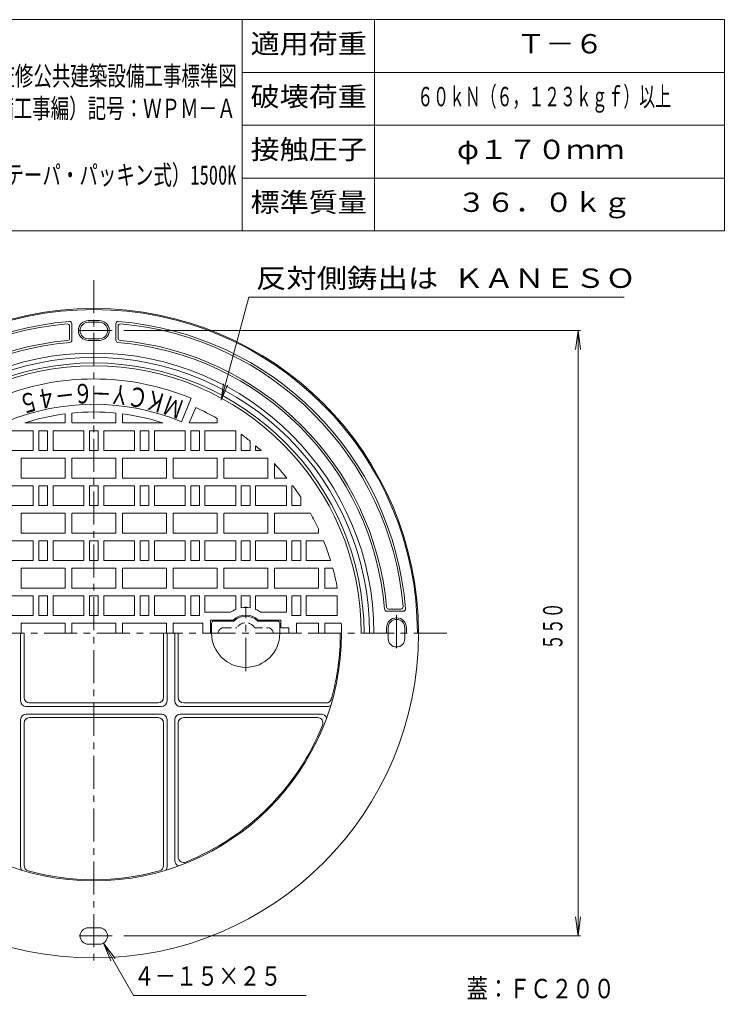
# Model space of a CAD drawing. Units: millimetres, scale not verified. Extents: x -589 to 461, y -797 to 845.
# Drawn here: x -179 to 461, y -45 to 845 of the extents above; entities that cross this region are included whole.
import ezdxf
from ezdxf.enums import TextEntityAlignment as Align

# ---------------------------------------------------------------- set-up
doc = ezdxf.new("R2010")
doc.units = ezdxf.units.MM
doc.header["$LTSCALE"] = 6
doc.linetypes.add('CHAIN1', pattern=[8, 5, -1, 1, -1])
doc.linetypes.add('DASHED1', pattern=[1.8, 1.2, -0.6])
for name, color, linetype, lineweight in [('0-1_躯体', 2, 'Continuous', 18), ('0-2_仕上', 3, 'Continuous', 18), ('0-3_建具', 4, 'Continuous', 18), ('0-4_その他', 7, 'Continuous', 18), ('0-5_寸法', 7, 'Continuous', 18), ('F-0_F-0ﾚｲﾔ', 7, 'Continuous', 18)]:
    doc.layers.add(name, color=color, linetype=linetype, lineweight=lineweight)
doc.layers.add('F-4_F-4ﾚｲﾔ', color=2, linetype='Continuous')
doc.layers.add('F-5_F-5ﾚｲﾔ', color=6, linetype='Continuous')
doc.styles.add('ＭＳ ゴシック', font='')
doc.styles.get('ＭＳ ゴシック').set_extended_font_data('MS Gothic')

msp = doc.modelspace()

# ---------------------------------------------------------------- linework, layer by layer
at = {"layer": '0-1_躯体'}
for p, q in [((-106.892, 571.189), (-116.892, 571.189)), ((-106.892, 569.689), (-116.892, 569.689)), ((-133.892, 566.159), (-133.892, 555.117)), ((-131.892, 568.33), (-131.892, 553.281)), ((-91.892, 568.33), (-91.892, 553.281)), ((-89.892, 566.159), (-89.892, 555.117)), ((-106.892, 554.689), (-116.892, 554.689)), ((-106.892, 553.189), (-116.892, 553.189)), ((169.249, 307.189), (154.2, 307.189)), ((167.078, 309.189), (156.035, 309.189)), ((154.108, 292.189), (154.108, 287.189)), ((155.608, 292.189), (155.608, 282.189)), ((170.608, 292.189), (170.608, 282.189)), ((172.108, 292.189), (172.108, 287.189)), ((-106.892, 19.689), (-116.892, 19.689)), ((-106.892, 4.689), (-116.892, 4.689))]:
    msp.add_line(p, q, dxfattribs=at)
for centre, radius, start, end in [((-111.892, 287.189), 295, 180, 179.99985), ((-111.892, 287.189), 294, 0, 180), ((-111.892, 287.189), 284, 94.47443, 175.52556), ((-133.892, 568.33), 2, 0, 94.47426), ((-116.892, 562.189), 9, 90, 270), ((-116.892, 562.189), 7.5, 90, 270), ((-106.892, 562.189), 9, 270, 90), ((-106.892, 562.189), 7.5, 270, 90), ((-89.892, 568.33), 2, 85.52574, 180), ((-111.892, 287.189), 284, 4.47444, 85.52557), ((-111.892, 287.189), 282, 94.91711, 175.08289), ((-135.892, 566.159), 2, 0, 94.91718), ((-87.892, 566.159), 2, 85.08282, 180), ((-111.892, 287.189), 282, 4.91711, 85.08289), ((-111.892, 287.189), 267, 95.11873, 174.88127), ((-135.892, 555.117), 2, 275.1181, 0), ((-133.892, 553.281), 2, 274.72633, 0), ((-89.892, 553.281), 2, 180, 265.27367), ((-87.892, 555.117), 2, 180, 264.8819), ((-111.892, 287.189), 267, 5.11873, 84.88127), ((-111.892, 287.189), 265, 94.72636, 175.27365), ((-111.892, 287.189), 265, 4.72635, 85.27364), ((-111.892, 287.189), 254.5, 0, 180), ((-111.892, 287.189), 250.5, 0, 180), ((-111.892, 287.189), 245.5, 0, 180), ((154.2, 309.189), 2, 184.72639, 270), ((156.035, 311.189), 2, 185.11823, 270), ((167.078, 311.189), 2, 270, 4.91711), ((169.249, 309.189), 2, 270, 4.47437), ((163.108, 292.189), 9, 0, 180), ((163.108, 292.189), 7.5, 0, 180), ((-111.892, 287.189), 225, 180, 0), ((163.108, 282.189), 7.5, 180, 0), ((-116.892, 12.189), 7.5, 90, 270), ((-106.892, 12.189), 7.5, 270, 90)]:
    msp.add_arc(centre, radius, start, end, dxfattribs=at)
at = {"layer": '0-2_仕上', "linetype": 'CHAIN1'}
for p, q in [((-111.892, 607.927), (-111.892, -16.271)), ((-95.122, 562.189), (-128.662, 562.189)), ((26.108, 252.881), (26.108, 311.409)), ((163.108, 303.666), (163.108, 270.712)), ((208.845, 287.189), (-432.629, 287.189)), ((-95.122, 12.189), (-128.662, 12.189))]:
    msp.add_line(p, q, dxfattribs=at)
at = {"layer": '0-2_仕上'}
for p, q in [((-32.294, 479.356), (-23.492, 500.606)), ((-25.2, 478.189), (-19.363, 492.283)), ((-137.892, 486.5), (-137.892, 478.189)), ((-131.892, 487.192), (-131.892, 478.189)), ((-91.892, 487.192), (-91.892, 478.189)), ((-85.892, 486.5), (-85.892, 478.189)), ((0.108, 482.333), (0.108, 478.189)), ((-174.501, 478.189), (-137.892, 478.189)), ((-131.892, 478.189), (-91.892, 478.189)), ((-49.282, 478.189), (-85.892, 478.189)), ((0.108, 478.189), (-25.2, 478.189)), ((-194.892, 471.189), (-166.892, 471.189)), ((-166.892, 453.189), (-166.892, 471.189)), ((-161.892, 453.189), (-161.892, 471.189)), ((-161.892, 471.189), (-153.892, 471.189)), ((-153.892, 453.189), (-153.892, 471.189)), ((-148.892, 453.189), (-148.892, 471.189)), ((-148.892, 471.189), (-120.892, 471.189)), ((-120.892, 453.189), (-120.892, 471.189)), ((-115.892, 453.189), (-115.892, 471.189)), ((-115.892, 471.189), (-107.892, 471.189)), ((-107.892, 453.189), (-107.892, 471.189)), ((-102.892, 453.189), (-102.892, 471.189)), ((-74.892, 471.189), (-102.892, 471.189)), ((-74.892, 453.189), (-74.892, 471.189)), ((-69.892, 453.189), (-69.892, 471.189)), ((-61.892, 471.189), (-69.892, 471.189)), ((-61.892, 453.189), (-61.892, 471.189)), ((-56.892, 453.189), (-56.892, 471.189)), ((-28.892, 471.189), (-56.892, 471.189)), ((-28.892, 453.189), (-28.892, 471.189)), ((-23.892, 453.189), (-23.892, 471.189)), ((-15.892, 471.189), (-23.892, 471.189)), ((-15.892, 453.189), (-15.892, 471.189)), ((-10.892, 453.189), (-10.892, 471.189)), ((17.108, 471.189), (-10.892, 471.189)), ((17.108, 453.189), (17.108, 471.189)), ((22.108, 453.189), (22.108, 467.935)), ((30.108, 453.189), (30.108, 461.72)), ((35.108, 453.189), (35.108, 457.53)), ((-194.892, 453.189), (-166.892, 453.189)), ((-177.892, 446.189), (-177.892, 428.189)), ((-177.892, 446.189), (-137.892, 446.189)), ((-161.892, 453.189), (-153.892, 453.189)), ((-148.892, 453.189), (-120.892, 453.189)), ((-137.892, 446.189), (-137.892, 428.189)), ((-131.892, 446.189), (-131.892, 428.189)), ((-131.892, 446.189), (-91.892, 446.189)), ((-115.892, 453.19), (-107.892, 453.19)), ((-74.892, 453.189), (-102.892, 453.189)), ((-91.892, 446.189), (-91.892, 428.189)), ((-85.892, 446.189), (-85.892, 428.189)), ((-45.892, 446.189), (-85.892, 446.189)), ((-61.892, 453.189), (-69.892, 453.189)), ((-28.892, 453.189), (-56.892, 453.189)), ((-45.892, 446.189), (-45.892, 428.189)), ((-39.892, 446.189), (-39.892, 428.189)), ((0.108, 446.189), (-39.892, 446.189)), ((-15.892, 453.189), (-23.892, 453.189)), ((17.108, 453.189), (-10.892, 453.189)), ((0.108, 446.189), (0.108, 428.189)), ((6.108, 446.189), (6.108, 428.189)), ((46.108, 446.189), (6.108, 446.189)), ((30.108, 453.189), (22.108, 453.189)), ((35.108, 453.189), (39.993, 453.189)), ((46.108, 446.189), (46.108, 428.189)), ((52.108, 441.232), (52.108, 428.189)), ((-177.892, 428.189), (-137.892, 428.189)), ((-131.892, 428.189), (-91.892, 428.189)), ((-45.892, 428.189), (-85.892, 428.189)), ((0.108, 428.189), (-39.892, 428.189)), ((46.108, 428.189), (6.108, 428.189)), ((63.448, 428.189), (52.108, 428.189)), ((-166.892, 403.189), (-166.892, 421.189)), ((-161.892, 403.189), (-161.892, 421.189)), ((-161.892, 421.189), (-153.892, 421.189)), ((-153.892, 403.189), (-153.892, 421.189)), ((-148.892, 403.189), (-148.892, 421.189)), ((-148.892, 421.189), (-120.892, 421.189)), ((-120.892, 403.189), (-120.892, 421.189)), ((-115.892, 403.189), (-115.892, 421.189)), ((-115.892, 421.189), (-107.892, 421.189)), ((-107.892, 403.189), (-107.892, 421.189)), ((-102.892, 403.189), (-102.892, 421.189)), ((-74.892, 421.189), (-102.892, 421.189)), ((-74.892, 403.189), (-74.892, 421.189)), ((-69.892, 403.189), (-69.892, 421.189)), ((-61.892, 421.189), (-69.892, 421.189)), ((-61.892, 403.189), (-61.892, 421.189)), ((-56.892, 403.189), (-56.892, 421.189)), ((-23.892, 403.189), (-23.892, 421.189)), ((-15.892, 421.189), (-23.892, 421.189)), ((-15.892, 403.189), (-15.892, 421.189)), ((-10.892, 403.189), (-10.892, 421.189)), ((17.108, 421.189), (-10.892, 421.189)), ((17.108, 403.189), (17.108, 421.189)), ((30.108, 421.189), (22.108, 421.189)), ((30.108, 403.189), (30.108, 421.189)), ((35.108, 403.189), (35.108, 421.189)), ((63.108, 421.189), (35.108, 421.189)), ((63.108, 403.189), (63.108, 421.189)), ((68.108, 403.189), (68.108, 421.189)), ((68.854, 421.189), (68.108, 421.189)), ((76.108, 403.189), (76.108, 410.806)), ((-194.892, 403.189), (-166.892, 403.189)), ((-161.892, 403.189), (-153.892, 403.189)), ((-148.892, 403.189), (-120.892, 403.189)), ((-115.892, 403.189), (-107.892, 403.189)), ((-74.892, 403.189), (-102.892, 403.189)), ((-61.892, 403.189), (-69.892, 403.189)), ((-28.892, 403.189), (-56.892, 403.189)), ((-15.892, 403.189), (-23.892, 403.189)), ((17.108, 403.189), (-10.892, 403.189)), ((63.108, 403.189), (35.108, 403.189)), ((76.108, 403.189), (68.108, 403.189)), ((-177.892, 396.189), (-137.892, 396.189)), ((-137.892, 396.189), (-137.892, 378.189)), ((-131.892, 396.189), (-131.892, 378.189)), ((-131.892, 396.189), (-91.892, 396.189)), ((-91.892, 396.189), (-91.892, 378.189)), ((-45.892, 396.189), (-85.892, 396.189)), ((-85.892, 396.189), (-85.892, 378.189)), ((-45.892, 396.189), (-45.892, 378.189)), ((-39.892, 396.189), (-39.892, 378.189)), ((0.108, 396.189), (-39.892, 396.189)), ((0.108, 396.189), (0.108, 378.189)), ((6.108, 396.189), (6.108, 378.189)), ((46.108, 396.189), (6.108, 396.189)), ((46.108, 396.189), (46.108, 378.189)), ((52.108, 396.189), (52.108, 378.189)), ((84.943, 396.189), (52.108, 396.189)), ((-131.892, 378.189), (-91.892, 378.189)), ((-45.892, 378.189), (-85.892, 378.189)), ((0.108, 378.189), (-39.892, 378.189)), ((46.108, 378.189), (6.108, 378.189)), ((92.108, 378.189), (52.108, 378.189)), ((92.108, 382.105), (92.108, 378.189)), ((-194.892, 371.19), (-166.892, 371.19)), ((-166.892, 353.189), (-166.892, 371.19)), ((-161.892, 353.189), (-161.892, 371.19)), ((-161.892, 371.19), (-153.892, 371.19)), ((-153.892, 353.189), (-153.892, 371.19)), ((-148.892, 353.189), (-148.892, 371.19)), ((-148.892, 371.19), (-120.892, 371.19)), ((-120.892, 353.189), (-120.892, 371.19)), ((-115.892, 353.189), (-115.892, 371.19)), ((-115.892, 371.189), (-107.892, 371.189)), ((-107.892, 353.189), (-107.892, 371.19)), ((-74.892, 371.19), (-102.892, 371.19)), ((-74.892, 353.189), (-74.892, 371.19)), ((-69.892, 353.189), (-69.892, 371.19)), ((-61.892, 371.19), (-69.892, 371.19)), ((-61.892, 353.189), (-61.892, 371.19)), ((-56.892, 353.189), (-56.892, 371.19)), ((-28.892, 371.19), (-56.892, 371.19)), ((-28.892, 353.189), (-28.892, 371.19)), ((-23.892, 353.189), (-23.892, 371.19)), ((-15.892, 371.19), (-23.892, 371.19)), ((-15.892, 353.189), (-15.892, 371.19)), ((-10.892, 353.189), (-10.892, 371.19)), ((17.108, 371.19), (-10.892, 371.19)), ((17.108, 353.189), (17.108, 371.19)), ((30.108, 371.19), (22.108, 371.19)), ((30.108, 353.189), (30.108, 371.19)), ((35.108, 353.189), (35.108, 371.19)), ((63.108, 371.19), (35.108, 371.19)), ((63.108, 353.189), (63.108, 371.19)), ((76.108, 371.19), (68.108, 371.19)), ((76.108, 353.189), (76.108, 371.19)), ((81.108, 353.189), (81.108, 371.19)), ((96.84, 371.19), (81.108, 371.19)), ((-194.892, 353.189), (-166.892, 353.189)), ((-161.892, 353.189), (-153.892, 353.189)), ((-148.892, 353.189), (-120.892, 353.189)), ((-115.892, 353.189), (-107.892, 353.189)), ((-61.892, 353.189), (-69.892, 353.189)), ((-28.892, 353.189), (-56.892, 353.189)), ((-15.892, 353.189), (-23.892, 353.189)), ((17.108, 353.189), (-10.892, 353.189)), ((63.108, 353.189), (35.108, 353.189)), ((103.21, 353.189), (81.108, 353.189)), ((-177.892, 346.189), (-137.892, 346.189)), ((-137.892, 346.189), (-137.892, 328.189)), ((-131.892, 346.189), (-131.892, 328.189)), ((-131.892, 346.189), (-91.892, 346.189)), ((-91.892, 346.189), (-91.892, 328.189)), ((-85.892, 346.189), (-85.892, 328.189)), ((-45.892, 346.189), (-85.892, 346.189)), ((-39.892, 346.189), (-39.892, 328.189)), ((0.108, 346.189), (-39.892, 346.189)), ((0.108, 346.189), (0.108, 328.189)), ((6.108, 346.189), (6.108, 328.189)), ((46.108, 346.189), (6.108, 346.189)), ((46.108, 346.189), (46.108, 328.189)), ((52.108, 346.189), (52.108, 328.189)), ((92.108, 346.189), (52.108, 346.189)), ((92.108, 346.189), (92.108, 328.189)), ((98.108, 346.189), (98.108, 328.189)), ((105.235, 346.189), (98.108, 346.189)), ((-194.892, 321.189), (-166.892, 321.189)), ((-161.892, 303.189), (-161.892, 321.189)), ((-148.892, 303.189), (-148.892, 321.189)), ((-148.892, 321.189), (-120.892, 321.189)), ((-131.892, 328.189), (-91.892, 328.189)), ((-115.892, 303.189), (-115.892, 321.189)), ((-102.892, 303.189), (-102.892, 321.189)), ((-102.892, 321.189), (-74.892, 321.189)), ((-69.892, 303.189), (-69.892, 321.189)), ((-28.892, 321.189), (-56.892, 321.189)), ((0.108, 328.189), (-39.892, 328.189)), ((-28.892, 303.189), (-28.892, 321.189)), ((-23.892, 303.189), (-23.892, 321.189)), ((-23.892, 321.189), (-15.892, 321.189)), ((-15.892, 303.189), (-15.892, 321.189)), ((-10.892, 321.189), (17.108, 321.189)), ((-10.892, 306.189), (-10.892, 321.189)), ((46.108, 328.189), (6.108, 328.189)), ((17.108, 308.898), (17.108, 321.189)), ((22.108, 321.189), (30.108, 321.189)), ((22.108, 310.346), (22.108, 321.189)), ((30.108, 310.346), (30.108, 321.189)), ((35.108, 321.189), (63.108, 321.189)), ((35.108, 308.897), (35.108, 321.189)), ((92.108, 328.189), (52.108, 328.189)), ((63.108, 306.189), (63.108, 321.189)), ((76.108, 303.189), (76.108, 321.189)), ((81.108, 303.189), (81.108, 321.189)), ((109.108, 321.189), (81.108, 321.189)), ((109.341, 328.189), (98.108, 328.189)), ((109.108, 303.189), (109.108, 321.189)), ((-153.892, 303.189), (-161.892, 303.189)), ((-107.892, 303.189), (-115.892, 303.189)), ((-61.892, 303.189), (-69.892, 303.189)), ((-23.892, 303.189), (-15.892, 303.189)), ((12.279, 306.189), (-10.892, 306.189)), ((39.937, 306.189), (63.108, 306.189)), ((68.108, 303.189), (76.108, 303.189)), ((109.108, 303.189), (81.108, 303.189)), ((-177.892, 296.189), (-177.892, 287.189)), ((-137.892, 296.189), (-177.892, 296.189)), ((-137.892, 296.189), (-137.892, 287.189)), ((-131.892, 296.189), (-131.892, 287.189)), ((-91.892, 296.189), (-131.892, 296.189)), ((-91.892, 296.189), (-91.892, 287.189)), ((-85.892, 296.189), (-85.892, 287.189)), ((-45.892, 296.189), (-85.892, 296.189)), ((-45.892, 296.189), (-45.892, 287.189)), ((-39.892, 296.189), (-39.892, 287.189)), ((-39.892, 296.189), (-12.892, 296.189)), ((-12.892, 287.189), (-12.892, 296.189)), ((14.783, 299.189), (-5.892, 299.189)), ((-5.892, 287.189), (-5.892, 299.189)), ((37.433, 299.189), (58.108, 299.189)), ((58.108, 292.189), (58.108, 299.189)), ((72.156, 296.189), (92.108, 296.189)), ((72.156, 287.189), (72.156, 296.189)), ((92.108, 296.189), (92.108, 287.189)), ((98.108, 296.189), (98.108, 287.189)), ((112.928, 296.189), (98.108, 296.189)), ((-178.387, 225.689), (-178.387, 287.189)), ((-175.27, 228.816), (-175.27, 287.189)), ((-48.514, 228.816), (-48.514, 287.189)), ((-45.397, 225.689), (-45.397, 287.189)), ((-38.397, 225.689), (-38.397, 287.189)), ((-35.27, 228.816), (-35.27, 287.189)), ((58.108, 292.189), (65.132, 292.189)), ((65.132, 287.189), (65.132, 292.189)), ((65.132, 287.189), (72.156, 287.189)), ((-170.27, 223.816), (-53.514, 223.816)), ((-30.27, 223.816), (99.141, 223.816)), ((-173.387, 220.689), (-50.397, 220.689)), ((-173.387, 213.689), (-50.397, 213.689)), ((-33.397, 220.689), (100.399, 220.689)), ((-33.397, 213.689), (95.123, 213.689)), ((-178.387, 208.689), (-178.387, 74.897)), ((-175.27, 205.572), (-175.27, 76.158)), ((-170.27, 210.572), (-53.514, 210.572)), ((-48.514, 205.572), (-48.514, 76.158)), ((-45.397, 208.689), (-45.397, 74.897)), ((-38.397, 208.689), (-38.397, 80.578)), ((-35.27, 205.572), (-35.27, 84.014)), ((-30.27, 210.572), (91.285, 210.572))]:
    msp.add_line(p, q, dxfattribs=at)
at = {"layer": '0-2_仕上', "linetype": 'DASHED1'}
for p, q in [((6.108, 292.189), (18.03, 292.189)), ((34.186, 292.189), (46.108, 292.189))]:
    msp.add_line(p, q, dxfattribs=at)
at = {"layer": '0-2_仕上'}
for points in [[(-194.892, 403.189), (-194.892, 421.189), (-166.892, 421.189)], [(-28.892, 403.189), (-28.892, 421.189), (-56.892, 421.189)], [(30.108, 403.189), (22.108, 403.189), (22.108, 421.189)], [(-177.892, 396.189), (-177.892, 378.189), (-137.892, 378.189)], [(-74.892, 353.189), (-102.892, 353.189), (-102.892, 371.19)], [(30.108, 353.189), (22.108, 353.189), (22.108, 371.19)], [(76.108, 353.189), (68.108, 353.189), (68.108, 371.19)], [(-177.892, 346.189), (-177.892, 328.189), (-137.892, 328.189)], [(-45.892, 346.189), (-45.892, 328.189), (-85.892, 328.189)], [(-194.892, 303.189), (-166.892, 303.189), (-166.892, 321.189)], [(-153.892, 303.189), (-153.892, 321.189), (-161.892, 321.189)], [(-148.892, 303.189), (-120.892, 303.189), (-120.892, 321.189)], [(-107.892, 303.189), (-107.892, 321.189), (-115.892, 321.189)], [(-102.892, 303.189), (-74.892, 303.189), (-74.892, 321.189)], [(-61.892, 303.189), (-61.892, 321.189), (-69.892, 321.189)], [(-28.892, 303.189), (-56.892, 303.189), (-56.892, 321.189)], [(68.108, 303.189), (68.108, 321.189), (76.108, 321.189)]]:
    msp.add_lwpolyline(points, dxfattribs=at)
for centre, radius, start, end in [((-111.892, 287.189), 243, 0, 180), ((-111.892, 287.189), 231, 67.49998, 112.50002), ((-111.892, 287.189), 208, 67.5, 112.5), ((-111.892, 287.189), 225, 60.14694, 65.71718), ((-111.892, 287.189), 201, 97.43221, 108.14905), ((-111.892, 287.189), 201, 84.28947, 95.71053), ((-111.892, 287.189), 201, 71.85095, 82.56779), ((-111.892, 287.189), 225, 50.86787, 53.4478), ((-111.892, 287.189), 225, 47.5425, 49.20668), ((-111.892, 287.189), 225, 38.80469, 43.20677), ((-111.892, 287.189), 225, 33.32632, 36.55231), ((-111.892, 287.189), 225, 24.9514, 28.97607), ((-111.892, 287.189), 225, 17.05762, 21.92143), ((-111.892, 287.189), 225, 10.49925, 15.20201), ((26.108, 287.189), 23.5, 112.51826, 126.0491), ((26.108, 287.189), 16.5, 46.65843, 133.34157), ((26.108, 287.189), 23.5, 80.19977, 99.80023), ((26.108, 287.189), 23.5, 53.9509, 67.48141), ((-111.892, 287.189), 225, 0, 2.2925), ((26.108, 287.189), 31, 180, 0), ((-111.892, 287.189), 223.957, 344.5381, 0), ((-173.387, 225.689), 5, 180, 270), ((-170.27, 228.816), 5, 180, 270), ((-53.514, 228.816), 5, 270, 0), ((-50.397, 225.689), 5, 270, 0), ((-33.397, 225.689), 5, 180, 270), ((-30.27, 228.816), 5, 180, 270), ((99.141, 228.816), 5, 270, 344.53838), ((-173.387, 208.689), 5, 90, 180), ((-50.397, 208.689), 5, 0, 90), ((-33.397, 208.689), 5, 90, 180), ((94.718, 208.689), 5, 16.83617, 90), ((100.399, 225.689), 5, 270, 306.21104), ((-170.27, 205.572), 5, 90, 180), ((-53.514, 205.572), 5, 0, 90), ((-30.27, 205.572), 5, 90, 180), ((91.285, 205.572), 5, 338.11446, 90), ((-111.892, 287.189), 223.957, 291.88695, 338.11438), ((-33.397, 80.578), 5, 180, 253.1635), ((-30.27, 84.014), 5, 180, 291.88681), ((-173.387, 74.897), 5, 180, 216.20912), ((-170.27, 76.158), 5, 180, 254.53673), ((-111.892, 287.189), 223.957, 254.5368, 285.4632), ((-53.514, 76.158), 5, 285.46327, 0), ((-50.397, 74.897), 5, 323.79121, 0)]:
    msp.add_arc(centre, radius, start, end, dxfattribs=at)
at = {"layer": '0-2_仕上', "linetype": 'DASHED1'}
for centre, radius, start, end in [((26.108, 287.189), 9.5, 31.75671, 148.24329), ((6.108, 287.189), 5, 90, 180), ((46.108, 287.189), 5, 0, 90)]:
    msp.add_arc(centre, radius, start, end, dxfattribs=at)
at = {"layer": '0-3_建具'}
for p, q in [((-4.892, 296.189), (-4.892, 287.189)), ((-2.892, 298.189), (15.188, 298.189)), ((55.105, 298.189), (37.028, 298.189)), ((57.105, 296.189), (57.105, 287.189))]:
    msp.add_line(p, q, dxfattribs=at)
for centre, radius, start, end in [((26.108, 287.189), 15.5, 45.20895, 134.79105), ((-2.892, 296.189), 2, 90, 180), ((55.105, 296.189), 2, 0, 90)]:
    msp.add_arc(centre, radius, start, end, dxfattribs=at)
at = {"layer": '0-4_その他'}
for p, q in [((-84.622, 562.189), (330.208, 562.189)), ((328.108, 562.189), (325.824, 544.839)), ((328.108, 12.189), (328.108, 562.189)), ((328.108, 562.189), (330.392, 544.839)), ((3.912, 498.827), (5.87, 513.699)), ((3.912, 498.827), (9.652, 512.686)), ((328.108, 12.189), (325.824, 29.539)), ((328.108, 12.189), (330.392, 29.539)), ((-84.622, 12.189), (330.208, 12.189)), ((-103.142, 5.694), (-92.489, -8.19)), ((-103.142, 5.694), (-96.445, -10.474))]:
    msp.add_line(p, q, dxfattribs=at)
for points in [[(3.912, 498.827), (29.044, 592.622), (369.876, 592.622)], [(-103.142, 5.694), (-75.715, -41.811), (80.993, -41.811)]]:
    msp.add_lwpolyline(points, dxfattribs=at)
at = {"layer": 'F-0_F-0ﾚｲﾔ'}
for p, q in [((461.027, 844.622), (-588.973, 844.622)), ((23.027, 652.622), (23.027, 844.622)), ((143.027, 652.622), (143.027, 844.622)), ((461.027, 652.622), (461.027, 844.622)), ((461.027, 796.622), (23.027, 796.622)), ((461.027, 748.622), (23.027, 748.622)), ((461.027, 700.622), (23.027, 700.622)), ((461.027, 652.622), (-588.973, 652.622))]:
    msp.add_line(p, q, dxfattribs=at)

# ---------------------------------------------------------------- texts
at = {"layer": '0-4_その他', "color": 2, "style": 'ＭＳ ゴシック', "width": 1.15}
msp.add_text('反対側鋳出は ＫＡＮＥＳＯ', height=17.6, dxfattribs=at).set_placement((35.376, 595.622), align=Align.BOTTOM_LEFT)
at = {"layer": '0-4_その他', "color": 3, "style": 'ＭＳ ゴシック'}
for s, rotation, width, p in [('４', 191.251, 0.75, (-148.822, 516.29)), ('６', 182.25, 0.75, (-113.31, 519.308)), ('Ｙ', 173.25, 0.75, (-77.763, 516.734)), ('Ｃ', 168.75, 0.75, (-60.251, 513.364)), ('Ｋ', 164.25, 0.75, (-43.057, 508.63)), ('５', 195.75, 0.75, (-166.29, 512.702)), ('－', 186.749, 0.75, (-131.125, 518.497)), ('－', 177.749, 0.75, (-95.486, 518.719)), ('Ｍ', 159.75, 0.75, (-26.287, 502.562)), ('５５０', 90, 0.6, (319.126, 271.983))]:
    msp.add_text(s, height=17.6, rotation=rotation, dxfattribs=dict(at, width=width)).set_placement(p, align=Align.BOTTOM_LEFT)
at = {"layer": '0-4_その他', "color": 6, "style": 'ＭＳ ゴシック', "width": 0.8}
msp.add_text('４－１５×２５', height=17.6, dxfattribs=at).set_placement((-75.715, -38.311), align=Align.BOTTOM_LEFT)
at = {"layer": '0-5_寸法', "color": 6, "style": 'ＭＳ ゴシック', "width": 0.8}
msp.add_text('蓋：ＦＣ２００', height=17.6, dxfattribs=at).set_placement((226.933, -49.667), align=Align.BOTTOM_LEFT)
at = {"layer": 'F-4_F-4ﾚｲﾔ', "style": 'ＭＳ ゴシック', "width": 1.1}
for s, p in [('適用荷重', (30.527, 808.622)), ('Ｔ－６', (272.027, 808.622)), ('破壊荷重', (30.527, 760.621)), ('接触圧子', (30.527, 712.622)), ('φ１７０ｍｍ', (218.027, 712.622)), ('標準質量', (30.527, 664.621)), ('３６．０ｋｇ', (218.027, 664.621))]:
    msp.add_text(s, height=17.6, dxfattribs=at).set_placement(p, align=Align.BOTTOM_LEFT)
at = {"layer": 'F-4_F-4ﾚｲﾔ', "color": 3, "style": 'ＭＳ ゴシック'}
for s, width, p in [('国土交通省大臣官房庁営繕部設備・環境課監修公共建築設備工事標準図', 0.7, (-519.68, 779.327)), ('６０ｋＮ（６，１２３ｋｇｆ）以上', 0.6, (182.027, 760.621)), ('（機械設備工事編）記号：ＷＰＭ－Ａ', 0.7, (-268.751, 749.935))]:
    msp.add_text(s, height=17.6, dxfattribs=dict(at, width=width)).set_placement(p, align=Align.BOTTOM_LEFT)
at = {"layer": 'F-5_F-5ﾚｲﾔ', "color": 3, "style": 'ＭＳ ゴシック', "width": 0.7}
msp.add_text('密閉形（テーパ・パッキン式）1500K', height=17.6, dxfattribs=at).set_placement((-259.456, 689.422), align=Align.BOTTOM_LEFT)

doc.saveas('drawing.dxf')
